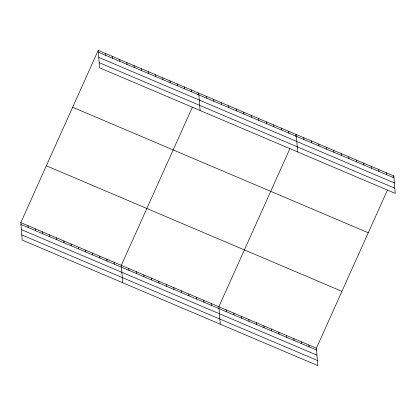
<?xml version="1.0" encoding="UTF-8"?>
<svg xmlns="http://www.w3.org/2000/svg" width="416" height="416" viewBox="0 0 416 416"><rect width="100%" height="100%" fill="white"/><g stroke="black" fill="none" stroke-linecap="round" stroke-linejoin="round"><path stroke-width="0.62" d="M387.41 190.148L316.404 348.187L317.803 365.617L22.204 240.063L20.8 222.633L98.197 50.383L393.796 175.937L395.2 193.367L99.596 67.813L98.197 50.383M192.317 107.281L121.306 265.32L122.71 282.75M197.902 94.848L198.697 93.07L200.101 110.5M289.864 148.715L218.852 306.753L220.256 324.184M295.448 136.282L296.249 134.503L297.653 151.934M393 177.715L393.796 175.937M98.342 52.218L393.947 177.778M98.758 57.366L394.358 182.92M99.185 62.665L394.784 188.224M72.654 107.224L368.259 232.778M46.342 165.792L341.942 291.346M20.8 222.633L316.404 348.187M20.946 224.474L316.55 350.028M21.362 229.616L316.966 355.17M21.788 234.915L317.392 360.474M386.292 172.749L386.443 174.59M378.789 169.562L378.94 171.402M371.285 166.374L371.436 168.215M363.782 163.186L363.932 165.027M356.278 160.004L356.429 161.84M348.774 156.816L348.925 158.652M341.271 153.629L341.422 155.464M333.767 150.441L333.918 152.277M326.264 147.254L326.409 149.089M318.76 144.066L318.906 145.907M311.256 140.878L311.402 142.719M303.753 137.691L303.898 139.532M308.901 344.999L309.046 346.84M288.746 131.316L288.891 133.156M301.397 341.812L301.543 343.652M281.242 128.128L281.388 129.969M293.894 338.629L294.039 340.465M273.738 124.94L273.884 126.781M286.39 335.442L286.536 337.277M266.235 121.758L266.38 123.594M278.886 332.254L279.032 334.09M258.731 118.57L258.877 120.406M271.383 329.066L271.528 330.902M251.228 115.383L251.373 117.218M263.879 325.879L264.025 327.714M243.724 112.195L243.87 114.031M256.37 322.691L256.521 324.527M236.22 109.008L236.366 110.843M248.867 319.504L249.018 321.344M228.717 105.82L228.862 107.656M241.363 316.316L241.514 318.157M221.213 102.632L221.359 104.473M233.86 313.128L234.01 314.969M213.71 99.445L213.855 101.286M226.356 309.941L226.507 311.782M206.206 96.257L206.352 98.098M211.349 303.566L211.5 305.406M191.521 90.022L191.667 91.858M203.845 300.378L203.996 302.219M184.34 86.975L184.491 88.811M196.342 297.196L196.492 299.031M177.164 83.923L177.31 85.764M188.838 294.008L188.989 295.844M169.983 80.876L170.134 82.711M181.334 290.82L181.485 292.656M162.807 77.823L162.952 79.664M173.831 287.633L173.982 289.468M155.626 74.776L155.776 76.617M166.327 284.445L166.478 286.281M148.45 71.729L148.595 73.564M158.824 281.258L158.969 283.098M141.268 68.676L141.414 70.517M151.32 278.07L151.466 279.911M134.087 65.629L134.238 67.465M126.911 62.577L127.057 64.418M143.816 274.882L143.962 276.723M119.73 59.53L119.881 61.37M136.313 271.695L136.458 273.536M112.554 56.482L112.7 58.318M128.809 268.507L128.955 270.348M105.373 53.43L105.524 55.271M114.124 262.272L114.275 264.113M106.948 259.225L107.094 261.061M99.767 256.173L99.918 258.014M92.591 253.126L92.737 254.961M85.41 250.073L85.561 251.914M78.234 247.026L78.38 248.867M71.053 243.979L71.198 245.814M63.872 240.926L64.022 242.767M56.696 237.879L56.841 239.715M49.514 234.832L49.665 236.668M42.338 231.78L42.484 233.62M35.157 228.732L35.308 230.568M27.981 225.68L28.127 227.521"/></g></svg>
